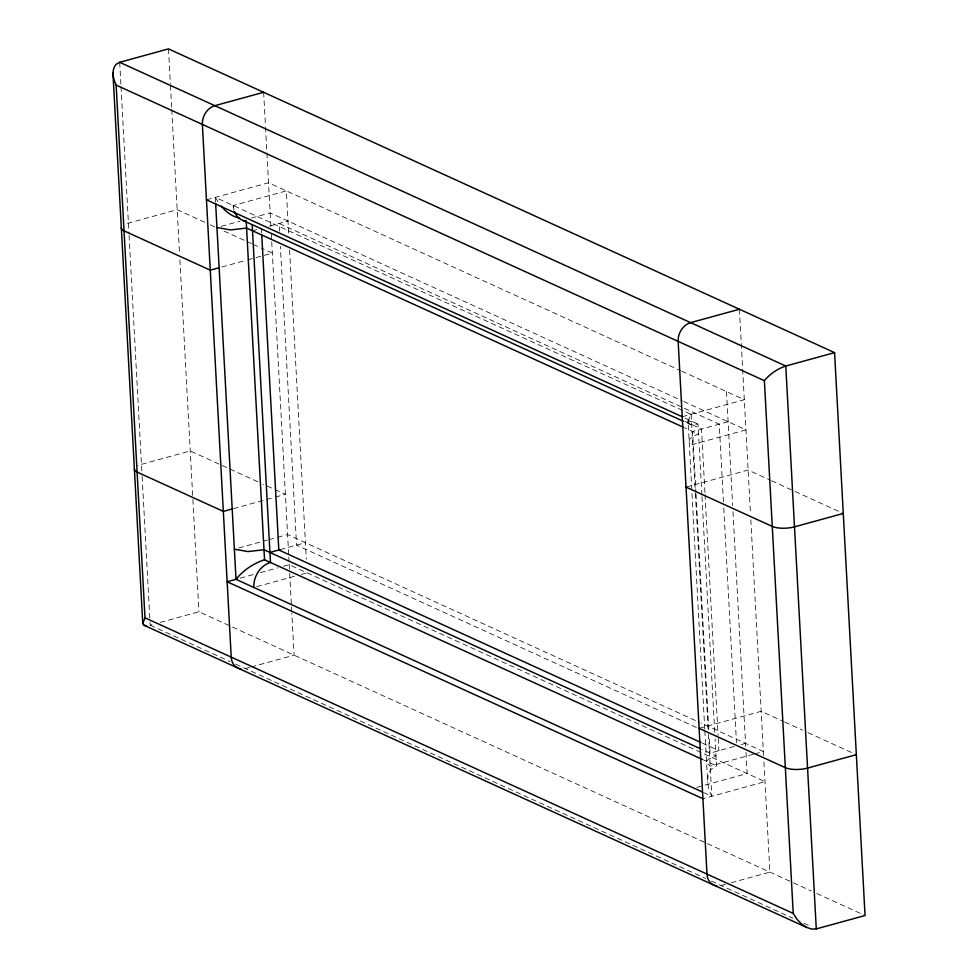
<?xml version="1.0" encoding="UTF-8"?>
<svg xmlns="http://www.w3.org/2000/svg" width="978" height="978" viewBox="0 0 978 978"><rect width="100%" height="100%" fill="white"/><g stroke="black" fill="none" stroke-linecap="round" stroke-linejoin="round"><path stroke-width="0.73" stroke-dasharray="4.89 3.67" d="M703.549 792.522L711.788 796.275C706.813 786.972 704.197 770.493 716.544 765.872L715.089 739.05M704.759 729.221L688.072 421.005L691.104 414.317L215.319 197.373L215.563 201.896M206.444 199.805L268.534 182.752L680.651 370.674M233.155 205.502L234.048 210.539A21.382 16.919 -65.5 0 1 233.155 205.502L286.371 190.893L288.742 234.757M221.26 226.334L239.965 221.199M251.468 218.045L270.16 212.911L682.289 400.833M252.532 230.784L256.786 229.622M269.561 226.114L288.009 221.04M221.81 266.994L246.358 260.246M247.801 259.855L272.336 253.119L261.309 248.082M233.436 508.621L265.197 499.892M266.639 499.501L273.852 497.521M275.295 497.117L285.405 494.342L263.339 484.281M682.228 416.75L744.307 399.709L681.886 371.249M238.681 547.986L267.446 540.076M268.889 539.685L276.077 537.717M277.52 537.313L287.581 534.55L699.71 722.473M728.097 421.726L692.632 431.469L695.933 492.447M280.185 549.624L305.429 542.692M240.123 578.181L254.696 574.184M260.344 572.631L277.715 567.863M283.437 566.286L289.219 564.709L764.992 781.654L702.913 798.708M256.725 586.666L295.552 576.005M301.31 574.416L307.055 572.839M150.013 622.142L150.184 625.174L153.045 624.392M160.221 622.411L198.962 611.776L706.092 843.024M686.043 487.117L748.121 470.063L770.187 480.125M245.344 668.561L249.647 667.387M251.077 666.984L294.109 655.174L291.823 612.949M699.111 728.353L761.19 711.299L783.256 721.361M734.172 746.483L710.052 753.109L709.136 736.348M741.263 744.539L745.517 743.366M753.292 754.27L710.15 766.116L706.581 762.754L706.935 760.86L708.72 758.989L715.994 755.823L701.715 749.319M754.735 753.879L763.366 751.507L701.092 723.109M696.825 787.351L747.155 773.525L746.006 752.412M721.116 885.518L725.419 884.332M731.165 882.755L769.894 872.119L763.818 759.845M701.874 495.149L698.035 424.122L690.615 424.599L684.331 421.726M692.082 421.42L687.461 421.995L683.072 421.163M683.671 401.469L745.945 429.855L692.73 444.477L690.26 442.9L689.16 441.115L689.514 439.208L694.392 435.626L698.573 434.183L684.294 427.667M685.138 418.254L698.035 424.122M684.832 421.432L701.495 429.036L704.967 493.059M204.769 222.299L177.189 209.72L128.411 223.118A16.039 5.403 -3.1 0 0 124.732 224.451M210.282 224.818L215.796 227.336M224.072 231.101L251.652 243.681M253.033 244.304L259.928 247.458M771.569 480.76L793.635 490.822M795.004 491.445L843.28 513.462M257.825 481.775L190.245 450.956L141.468 464.354A16.039 5.403 -3.1 0 0 137.8 465.675M784.625 721.984L802.559 730.163M808.072 732.681L854.968 754.062M696.397 727.449L296.554 545.125L280.368 246.346M702.253 743.084L718.916 750.676L718.17 736.96M702.265 759.368L716.544 765.872M707.473 843.659L791.96 882.18M793.341 882.816L811.263 890.982M816.789 893.501L865.053 915.518M150.184 625.174L230.172 661.641M235.686 664.16L705.859 878.562M711.409 881.092L792.828 918.22M803.867 923.244L810.762 926.398M690.615 424.599L688.659 423.278L688.072 421.005M215.319 197.373L219.28 203.803M739.405 309.244L750.505 514.061M750.811 519.795L763.769 759.038M726.471 391.567L732.644 505.565M732.974 511.665L745.688 746.385M723.439 501.91L719.233 424.159L279.133 223.473L279.549 231.101M723.769 507.998L736.483 742.754M705.04 494.575L718.084 735.432M701.96 496.677L714.759 732.962M696.018 493.963L708.805 730.248M691.104 414.317L695.297 491.726M695.37 493.254L708.341 732.583M708.414 734.111L711.788 796.275M704.845 730.737L707.669 782.852M289.574 250.001L306.322 559.269M263.632 92.287L265.441 125.673M265.515 127.189L266.835 151.456M266.921 152.984L270.906 226.627M271.322 234.243L271.652 240.343M271.725 241.872L288.73 555.663M288.803 557.167L289.048 561.69M289.182 564.135L289.598 571.727M289.671 573.242L291.42 605.419M291.505 606.922L291.75 611.446M261.395 228.351L261.652 232.923M168.473 48.9L170.368 83.79M170.441 85.318L171.676 108.069M171.761 109.585L179.561 253.718M179.891 259.793L192.8 497.985M192.874 499.501L198.962 611.776M119.695 62.299L120.93 85.049M121.015 86.565L128.986 233.742M129.059 235.258L142.042 474.978M142.128 476.494L149.94 620.627"/><path stroke-width="1.47" d="M142.764 623.597L144.988 617.815L116.137 85.098C113.142 78.729 111.064 70.282 116.064 64.365L119.695 62.299L168.473 48.9L834.564 352.63L865.053 915.518L816.275 928.904L811.691 929.1L806.593 927.401L143.913 625.223L142.764 623.597L112.947 73.142M702.18 791.887L236.004 579.318C243.351 570.247 253.449 563.365 264.549 559.771L702.265 759.368M806.593 927.401L801.495 923.978L796.899 919.149L793.231 913.415L764.38 380.686C769.918 373.902 777.473 368.755 785.786 366.029L834.564 352.63M263.632 92.287L214.854 105.685A16.039 12.69 -65.5 0 0 202.373 124.414L231.224 657.143A16.039 12.69 -65.5 0 0 241.187 668.952M218.925 267.789L210.258 270.16L124.023 230.845A16.039 5.403 -3.1 0 1 121.321 227.752M739.405 309.244L690.639 322.642A16.039 12.69 -65.5 0 0 678.145 341.371L706.996 874.1A16.039 12.69 -65.5 0 0 716.972 885.909M231.982 509.012L223.326 511.396L137.091 472.068A16.039 5.403 -3.1 0 1 134.389 468.988M269.952 552.436L279.879 549.697M237.238 578.976L227.141 581.751L702.913 798.708M843.28 513.462L794.503 526.849A16.039 5.403 -3.1 0 1 772.278 526.433L686.043 487.117M856.337 754.686L807.559 768.085A16.039 5.403 -3.1 0 1 785.346 767.669L699.111 728.353M143.913 625.223L146.468 625.761M239.61 218.07C232.202 216.737 225.906 211.798 221.248 206.077M216.957 227.519L230.551 229.928L246.578 228.07L682.913 427.031M234.365 549.171L247.972 551.58L263.999 549.722L700.334 748.683M119.695 62.299L785.786 366.029L816.275 928.904M116.137 85.098L764.38 380.686M206.444 199.805L682.228 416.75M242.972 220.478L683.072 421.163M700.871 742.449L278.816 549.991L261.725 234.451M144.988 617.815L793.231 913.415M252.214 225.038L270.49 562.484A21.382 16.919 -65.5 0 0 253.84 587.46M246.199 220.894L264.549 559.771M215.649 203.4L236.004 579.318M245.857 221.187A21.382 16.919 -65.5 0 1 234.451 211.7"/></g></svg>
